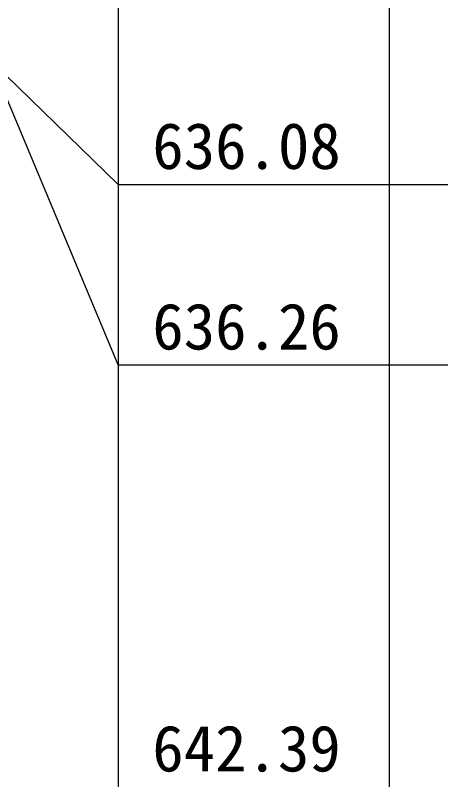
# Model space of a CAD drawing. Header units: inches. Extents: x -27 to 109, y -724 to 26.
# Drawn here: x 20.17 to 23.94, y -641.43 to -634.65 of the extents above; entities that cross this region are included whole.
import ezdxf

# ---------------------------------------------------------------- set-up
doc = ezdxf.new("R2010")
doc.units = ezdxf.units.IN
doc.header["$MEASUREMENT"] = 0
doc.layers.get('0').update_dxf_attribs({"lineweight": 0})
doc.styles.add('宋体', font='')
doc.styles.get('宋体').set_extended_font_data('宋体')

msp = doc.modelspace()

# ---------------------------------------------------------------- linework, layer by layer
at = {"linetype": 'Continuous', "lineweight": 15}
for p, q in [((21.0817, 0.8962), (21.0817, -693.5538)), ((23.4817, 0.8962), (23.4817, -693.5538)), ((21.0817, -636.1538), (20.0817, -635.1838)), ((21.0817, -637.7538), (20.0817, -635.3637)), ((21.0817, -636.1538), (23.4817, -636.1538)), ((23.4817, -636.1538), (25.8817, -636.1538)), ((21.0817, -637.7538), (23.4817, -637.7538)), ((23.4817, -637.7538), (25.8817, -637.7538))]:
    msp.add_line(p, q, dxfattribs=at)

# ---------------------------------------------------------------- texts
at = {"style": '宋体'}
for s, p in [('636.08', (21.3839, -636.0174)), ('636.26', (21.3839, -637.6174)), ('642.39', (21.3839, -641.3574))]:
    msp.add_text(s, height=0.4092, dxfattribs=at).set_placement(p)

doc.saveas('drawing.dxf')
